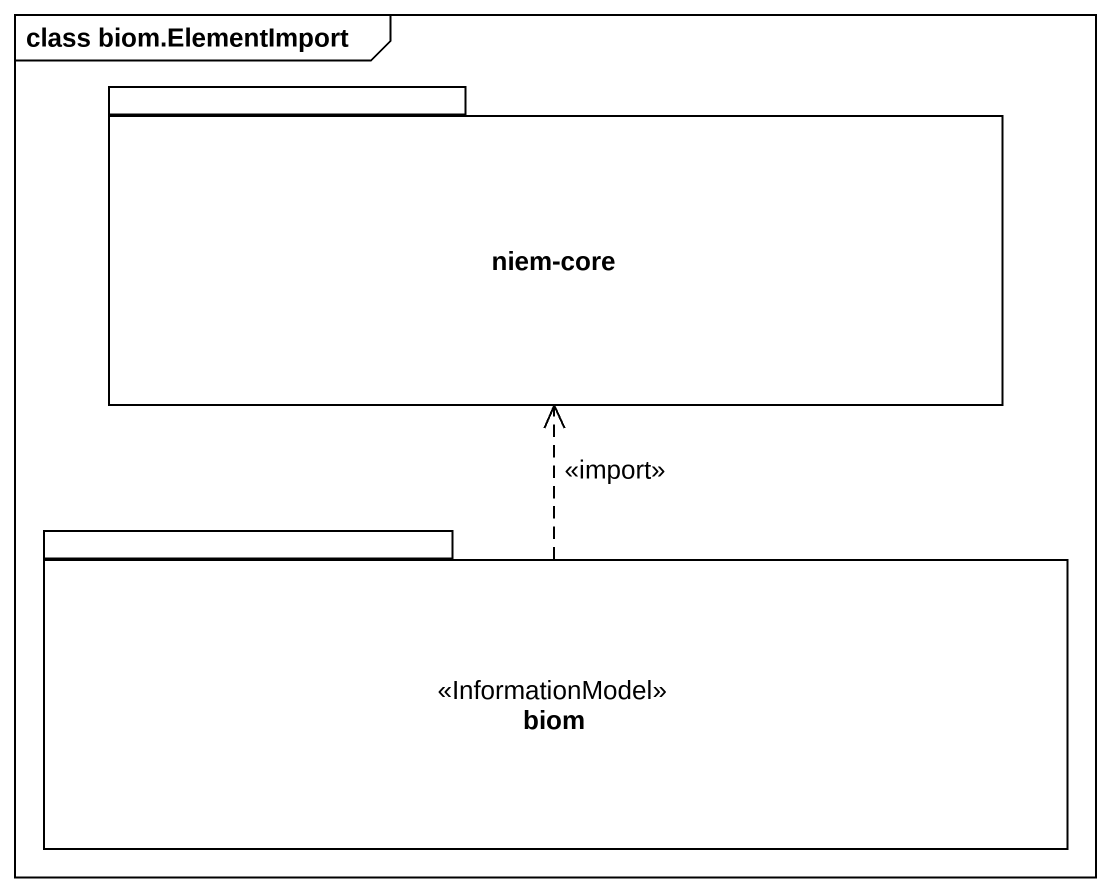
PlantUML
@startuml
mainframe class biom.ElementImport
package "niem-core" as niem_core {
}
package biom <<InformationModel>> {
}
biom .up.> niem_core : <<import>>
@enduml
